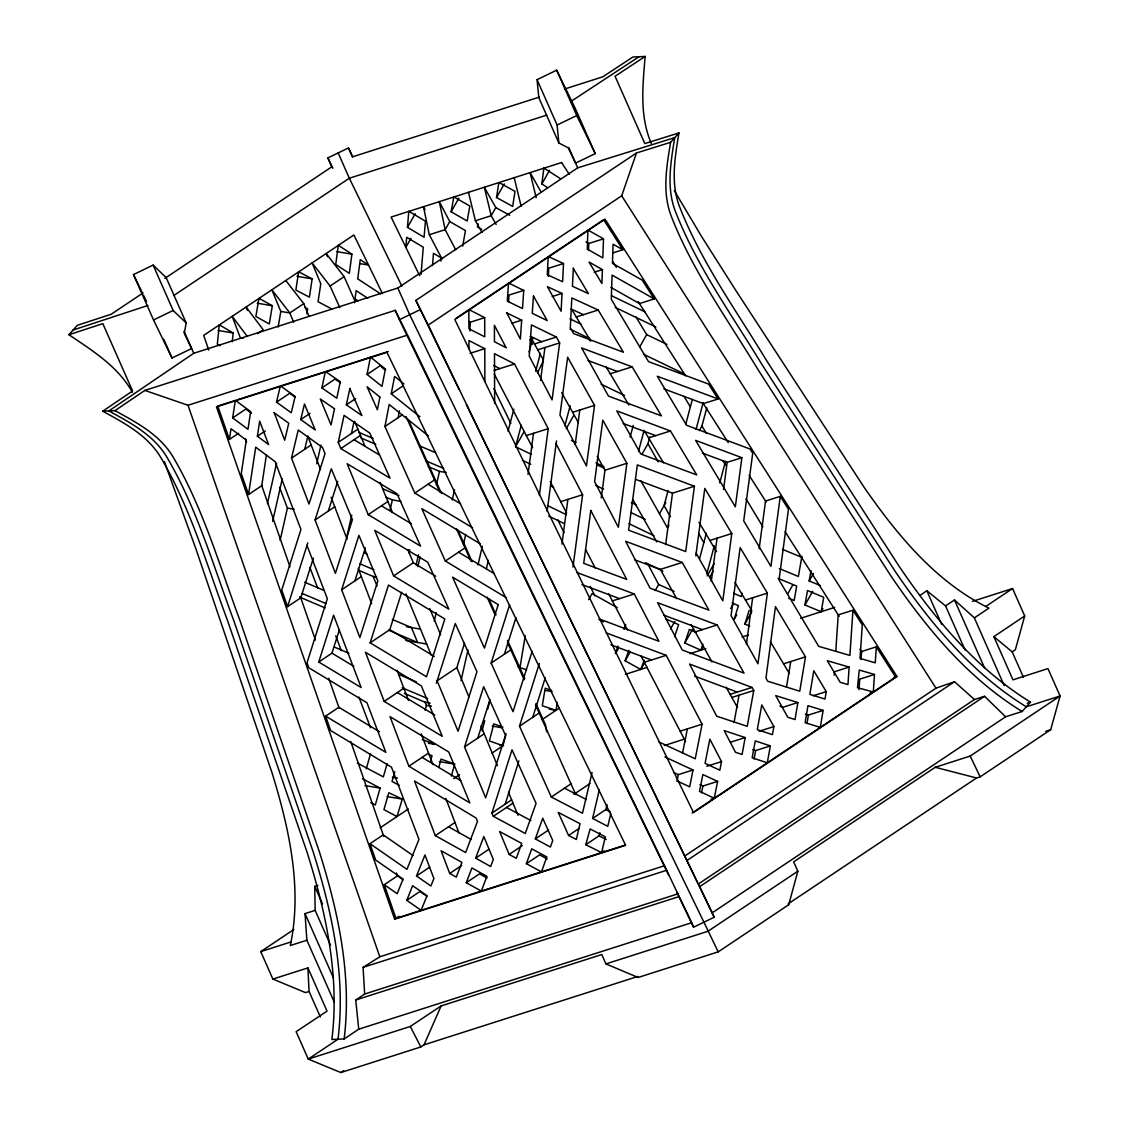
<?xml version="1.0" encoding="UTF-8"?>
<svg xmlns="http://www.w3.org/2000/svg" width="1129" height="1129" viewBox="0 0 1129 1129"><rect width="100%" height="100%" fill="white"/><g stroke="black" fill="none" stroke-linecap="round" stroke-linejoin="round"><path stroke-width="1.5" d="M588.534 250.426L588.773 243.483L585.965 241.902M602.406 269.619L601.912 283.577L589.056 262.069L602.406 269.619L594.221 272.202M588.068 230.104L603.507 238.826L602.83 257.906L587.278 249.128L587.884 230.217L548.398 256.593L563.526 263.537L562.609 281.742L547.283 274.7L548.2 256.735L510.181 282.137M548.384 276.464L548.793 268.194L563.526 263.537M562.016 293.413L561.113 311.251L547.41 286.71L562.016 293.413L552.194 296.518M573.363 268.053L572.431 286.258L588.392 293.611L573.349 268.434M834.176 675.241L834.402 671.741L849.135 667.084L847.964 684.597L840.202 682.325L827.289 660.705L849.135 667.084M835.77 651.405L838.212 614.882L852.945 610.239L862.288 624.859L860.03 658.39L875.243 662.836L876.316 646.846L861.582 651.504L861.06 659.491M852.945 610.239L849.911 655.441L818.694 646.338L779.038 579.967L788.465 509.207L780.266 496.365L765.533 501.022L759.154 548.849M859.028 689.636L859.734 679.136L874.467 674.479L873.296 691.978L870.022 693.023M508.572 301.655L509.024 295.064L523.757 290.421L522.487 308.542L507.26 301.133L508.53 283.238L469.043 309.628L484.694 317.658L484.75 336.809L468.916 328.751L468.86 309.741L456.215 318.18M506.441 312.761L521.683 320.17L520.37 339.039L506.766 312.916M564.415 89.092L602.801 76.814L632.875 57.014L645.139 56.45C642.782 85.437 639.367 115.864 651.292 143.383M408.98 211.349L425.421 221.185L424.095 237.245L407.47 227.366L408.769 211.419M421.032 274.53L423.276 247.195L406.666 237.259L405.847 247.35L410.984 238.275M432.506 265.484L433.494 253.291L442.526 258.682M440.945 261.039L441.227 257.553M219.252 324.997L217.332 344.105L220.099 345.728M232.278 341.748L233.167 332.999L219.435 324.884M547.763 187.753L541.835 183.942L543.853 168.221M338.277 245.473L335.75 264.468L349.313 273.345L351.909 254.18L338.446 245.36M354.52 302.798L356.143 290.633L367.814 298.296M528.019 474.363L533.495 433.324M540.551 380.388L544.926 347.549M539.337 495.363L548.228 428.667L514.542 363.961L494.488 353.659L494.629 403.49M559.659 342.906L552.053 399.92L529.233 356.101L531.434 324.912L556.371 337.035L559.659 342.906L537.743 349.821M547.113 511.395L556.498 440.945M561.932 544.15L567.887 499.399M575.183 444.657L579.798 410.01M572.982 567.054L582.62 494.742L556.117 443.824M594.531 405.367L586.445 465.995L559.942 415.077L567.647 357.23L594.531 405.367L572.615 412.283M601.277 497.889L604.961 470.214L597.227 456.356M626.877 463.299L618.353 527.285L594.616 481.674L602.801 420.171L626.877 463.299L604.961 470.214M665.644 544.644L672.503 493.175L694.42 486.246L685.712 551.559L628.627 530.207L637.335 464.894L694.42 486.246M695.803 555.905L704.806 488.405L731.775 533.537L722.8 600.84L696.17 553.154M711.284 581.449L717.042 538.194M723.534 489.45L727.147 462.34L741.88 457.682L735.332 506.836L695.619 440.381L741.88 457.682M746.438 644.306L752.648 597.763M767.367 593.12L757.954 663.796L731.07 615.658L740.144 547.565L767.367 593.12L745.45 600.035M780.266 496.365L770.924 566.405L743.715 520.864L752.718 453.223L750.023 449.003L686.587 425.28L657.29 376.239L718.086 398.974L703.367 403.632L663.923 388.884M344.133 1038.948C351.994 975.724 338.305 911.752 319.324 851.675L239.955 620.428C219.435 565.488 203.135 508.135 173.259 457.287C160.219 434.947 136.863 422.641 114.989 410.646L102.725 411.21C124.599 423.206 147.955 435.512 160.995 457.852C190.872 508.699 207.172 566.052 227.691 620.978L307.06 852.24C326.041 912.317 339.73 976.289 331.87 1039.499L344.133 1038.948L358.726 1029.196L691.64 922.732L693.601 927.191L714.22 917.228L698.47 883.922L974.44 699.528L984.573 696.297L1005.586 716.802L1022.14 711.496L1030.495 702.097C976.162 668.848 934.516 618.438 899.107 566.306L766.662 360.687C736.235 310.546 701.321 262.21 679.799 207.299C670.316 183.335 674.93 157.467 678.938 132.926L644.828 143.581L615.065 76.25L645.139 56.45M678.938 132.926L670.584 142.325C666.576 166.866 661.961 192.734 671.445 216.697C692.966 271.609 727.88 319.944 758.307 370.086L890.753 575.705C926.161 627.837 967.807 678.261 1022.14 711.496M298.592 271.99L295.869 290.04L309.402 297.167L312.14 278.877L298.79 271.849M306.905 313.777L307.638 308.894L304.774 307.384M238.656 433.282L229.399 439.463L231.022 428.738L246.334 440.169L241.267 473.601L248.549 494.53L261.759 485.682L266.373 455.241M235.509 400.372L250.652 411.676L247.985 429.26L232.659 417.913L235.312 400.442L217.77 406.045L229.399 439.463M248.549 494.53L255.718 447.169L275.109 461.648L300.949 529.487L281.756 590.001L287.556 606.682L300.766 597.848L313.382 558.079M257.384 436.231L259.67 421.103L268.603 444.558L257.384 436.231L265.315 430.925M499.046 182.545L514.993 191.351L512.693 206.438L496.534 197.504L498.82 182.616M519.806 668.65L525.267 635.655M549.273 709.181L556.004 710.324L557.331 702.323M259.105 298.366L272.343 305.761L269.281 323.967L255.888 316.473L258.908 298.493M786.461 687.279L790.752 661.538M797.864 702.534L795.042 719.54L787.83 717.296L775.736 695.633L797.864 702.534L783.145 707.191L779.984 706.204M805.485 656.88L799.755 691.216L767.692 681.224L765.956 678.12L775.468 606.668L805.485 656.88L783.568 663.81M806.981 723.548L808.392 715.052L823.126 710.395L820.289 727.401L805.132 722.673L807.955 705.681L823.126 710.395M826.245 691.64L825.003 699.077L809.846 694.363L813.783 670.767L826.245 691.64L813.162 695.774M278.171 327.043L280.796 311.421L271.877 289.828L289.828 312.959L293.667 322.217M801.915 556.23L798.372 576.467L779.349 568.579M804.963 604.989L807.489 590.538L823.718 597.269L821.192 611.72L804.963 604.989L812.682 591.384M820.529 585.641L809.168 580.941L810.961 570.639M454.013 196.954L469.833 206.042L467.166 221.002L451.134 211.772L453.787 197.025M462.678 246.15L465.458 230.584L449.751 221.566L439.294 201.654L445.151 229.681L455.65 249.664M478.004 223.74L477.44 226.915L481.716 229.37M734.062 722.447L739.029 695.182M745.182 737.562L742.092 754.482L735.487 752.281L724.197 730.618L745.182 737.562L730.449 742.219M753.763 690.525L747.229 726.314L716.703 716.209L689.565 664.078L752.027 687.434L753.763 690.525L731.846 697.454M754.101 759.013L755.64 750.559L770.373 745.902L767.283 762.809L752.168 757.813L755.245 740.892L770.373 745.902M773.887 726.582L772.419 734.64L757.291 729.644L761.793 704.933L773.887 726.582L759.154 731.239M186.214 322.965L184.253 333.309L191.648 348.522L172.003 358.006L153.53 319.959L133.476 274.573L153.107 265.089L166.146 277.579L186.214 322.965L173.16 310.475L153.107 265.089M370.594 357.173L385.412 369.056L381.997 386.4L367.066 374.447L370.397 357.244M472.585 527.822L414.823 493.077L384.933 426.508L389.18 404.492L428.272 435.836M419.833 416.7L391.241 393.795L394.6 376.423L403.97 383.945M398.142 417.659L399.454 410.885M676.948 781.367L678.289 774.635L693.008 769.978L689.678 786.814L677.88 781.339M682.551 753.071L687.349 728.897M606.188 632.889L666.223 655.342L702.083 724.239L695.238 758.787L658.87 741.922M701.546 792.784L702.887 786.038L717.621 781.395L714.276 798.231L711.002 799.261M721.53 761.609L719.836 770.204L705.06 763.345L709.845 739.17L721.53 761.609L706.81 766.266M388.277 351.528L325.575 371.568L340.323 381.729L336.781 398.212L321.85 387.91L325.364 371.639M338.248 442.342L344.077 415.373L369.776 433.084L390.013 478.16L340.831 448.566L338.248 442.342L357.921 429.175M349.835 388.686L361.901 415.557L346.349 404.817L349.919 388.334M351.472 433.494L354.012 421.696M267.418 503.619L276.577 463.243M272.639 521.344L282.292 478.738M280.119 540.297L287.415 508.092L279.54 487.276M316.699 463.765L320.918 445.151M346.758 537.108L351.74 515.134M390.084 509.913L392.356 499.907L385.935 497.183M408.924 552.956L409.686 549.625M416.135 564.966L418.464 554.706M417.871 566.673L420.073 556.964M436.401 484.976L439.491 471.357L428.371 466.644M452.207 500.034L454.521 489.817M434.27 621.232L436.203 612.68M463.384 544.785L465.712 534.525M478.019 565.022L482.295 546.21M461.027 680.688L467.999 649.923M486.387 568.804L488.307 560.379M592.076 772.462L582.493 813.219L551.319 797.032L519.495 726.173L539.352 663.584M610.803 813.529L607.797 826.343L592.598 818.454L599.301 789.905M592.598 818.454L605.821 809.606L606.993 804.582M601.616 852.607L605.327 836.829L590.128 828.954L585.768 844.718L601.616 852.607L604.255 850.843M323.698 372.175L280.542 385.977L295.149 396.448L291.254 412.777L276.478 402.15L280.331 386.047L237.175 399.835M291.522 458.106L298.239 430.036L322.457 447.409L325.025 453.618L309.021 504.056L291.522 458.106L311.181 444.953M300.737 419.579L304.463 404.013L315.231 429.994L300.737 419.579L309.981 413.383M304.731 449.271L307.892 436.048M482.069 730.929L484.708 720.683M487.643 709.322L489.76 701.109M503.435 744.025L506.074 733.779M508.036 431.095L513.864 409.206M529.078 352.05L532.69 338.474M531.265 454.295L515.544 446.731L521.273 425.238M535.668 371.173L540.41 353.363M543.458 360.673L537.503 372.824M564.796 425.873L570.145 405.805M630.123 437.121L633.242 425.421M638.449 451.515L643.869 431.165M642.175 453.929L647.961 443.739L649.768 436.951M668.058 490.649L664.078 505.609L670.428 516.856M685.74 424.264L692.373 399.313M696.043 429.401L703.113 402.855M699.373 430.572L701.942 426.028L706.81 407.781M699.599 558.573L706.345 533.255M719.752 482.887L725.524 461.211M706.796 573.955L714.304 545.759M425.054 710.254L426.381 705.357L425.083 702.224L404.394 693.432M430.657 760.805L432.04 755.71L428.907 754.539M438.758 767.579L441.058 759.083L454.62 764.164L451.374 776.046M293.865 929.506L260.757 951.62L272.879 979.055L307.921 967.906L327.029 1011.118L296.137 1031.666L308.259 1059.087L410.293 1026.473L441.129 1005.925L601.813 954.541L605.906 963.912L638.125 977.474L718.185 951.874L788.719 904.738L797.822 871.221L793.645 861.893L935.221 767.297L970.178 756.063L1060.075 696L1047.952 668.58L1012.967 679.841L993.859 636.629L1024.695 615.968L1012.572 588.534L972.422 601.376M585.768 844.718L598.991 835.883L599.866 832.722M1024.695 615.968L1015.352 649.754L1012.177 651.87L993.859 636.629M788.719 904.738L788.282 903.779L976.557 777.98L980.155 776.837L1050.69 729.701L1060.075 696L1026.317 706.796C971.984 673.547 930.338 623.137 894.93 571.006L762.484 365.387C732.058 315.245 697.143 266.91 675.622 211.998C666.138 188.035 670.753 162.167 674.761 137.625L577.695 167.854L397.845 288.008L193.751 353.278L108.864 410.928C130.738 422.923 154.08 435.229 167.12 457.57C197.01 508.417 213.296 565.77 233.83 620.71L313.199 851.958C332.166 912.034 345.855 976.006 338.008 1039.216L308.259 1059.087L340.803 1072.55L420.849 1046.95L424.024 1044.833L637.702 976.5L638.125 977.474M366.262 768.778L370.524 753.918M362.494 778.742L380.134 788.113L375.28 805.019L370.806 802.648M387.148 763.656L383.352 776.879L357.328 763.049M394.811 771.77L392.031 781.48L399.271 785.332M402.277 799.134L396.985 816.563L383.945 809.634L388.799 792.727L402.277 799.134L387.12 796.566M742.317 593.318L741.287 596.564L733.525 593.219M749.727 626.087L744.886 624.012L749.176 610.309M287.556 606.682L307.808 542.837M315.076 519.947L331.305 468.775L352.417 519.693L335.412 573.32L315.076 519.947L334.734 506.794M328.285 511.098L337.712 481.391M318.745 662.017L333.591 615.192L361.153 687.533L318.745 662.017L331.954 653.169L339.392 629.756M341.664 589.761L358.923 535.358L377.834 580.969L359.883 637.575L341.664 589.761L361.322 576.594M354.887 580.913L365.373 547.833M370.143 642.838L388.475 585.062L444.812 618.96L426.494 676.737L370.143 642.838L389.815 629.672L401.684 592.259M436.358 683.243L455.297 623.533L476.946 671.727L458.064 731.253L437.135 680.801L456.793 667.648L464.583 643.107M464.555 746.932L483.664 686.686L505.51 735.318L485.668 797.85L464.555 746.932L484.214 733.779M532.126 651.419L513.003 711.693L491.157 663.062L509.616 604.904M477.779 738.084L489.986 699.599M504.381 654.227L515.981 617.662M491.948 813.007L512.001 749.797L536.077 803.411L525.253 833.498L493.317 816.295L491.948 813.007L511.62 799.84M505.171 804.158L518.888 760.918M532.719 717.338L545.251 677.795M674.592 636.728L678.642 624.662L665.898 618.96M702.591 647.171L700.869 650.191L684.795 643.008L689.353 629.446L695.789 632.311M700.869 650.191L702.901 644.165M714.22 917.228L428.216 325.081L621.698 195.811L636.474 152.98L670.584 142.325M615.319 653.508L618.015 646.042M623.998 629.361L625.748 624.478M644.151 663.372L640.722 669.426L625.141 660.775L628.895 650.304M526.368 863.713L531.731 848.825L546.831 856.953L541.468 871.842L526.368 863.713L539.577 854.879L547.128 858.943M535.301 838.903L542.739 818.229L552.744 840.512L550.402 847.032L535.301 838.903L548.511 830.055M466.291 882.709L471.908 867.947L486.909 876.33L481.307 891.091L466.291 882.709L479.515 873.86L487.022 878.052M475.634 858.139L483.819 836.575L493.317 859.479L490.649 866.507L475.634 858.139L488.843 849.29M640.722 669.426L644.264 660.225M406.765 900.335L412.621 885.715L427.016 895.706L421.145 910.327L406.765 900.335L419.974 891.487L427.171 896.482M416.516 875.991L424.941 854.992L433.903 878.531L430.911 885.983L416.516 875.991L429.74 867.157M424.024 1044.833L441.129 1005.925M407.47 227.366L415.19 213.762M451.134 211.772L458.854 198.168M449.751 221.566L445.151 229.681L429.316 234.733L423.46 206.72L425.068 209.782M496.534 197.504L504.254 183.9M496.125 224.445L491.2 215.71L484.313 187.259L495.8 207.595L491.2 215.71L475.394 220.776L468.507 192.311M541.835 183.942L549.555 170.338M515.544 446.731L524.124 431.603M566.264 428.639L573.687 415.528M639.804 346.716L646.663 334.607L636.022 317.023M588.618 599.654L592.048 593.6L617.365 607.684M659.477 513.723L665.785 502.588M668.947 525.084L667.408 527.793L640.736 480.545M615.644 653.493L618.212 648.963M655.201 590.538L658.63 584.497L648.159 564.556M625.141 660.775L630.292 651.687M670.485 629.036L674.761 621.472M707.191 575.903L714.05 563.808M709.704 577.328L713.133 571.274M684.795 643.008L692.514 629.403M730.731 608.503L733.3 603.973M736.701 614.839L734.132 619.384L738.437 605.68L732.142 602.971M744.886 624.012L751.745 611.904M787.619 594.066L792.756 584.991M809.168 580.941L813.459 573.377M821.192 611.72L822.9 608.686M132.403 392.257C118.108 366.544 92.606 350.71 68.925 334.734L77.28 325.335L111.178 314.243L143.115 292.905M920.022 595.505L926.81 590.721L945.566 605.906L965.239 650.417M102.725 411.21L132.587 390.973L102.824 323.642L68.925 334.734M114.989 410.646L144.851 390.408L395.235 310.334L399.101 318.053M285.806 280.528L303.757 303.63L289.828 312.959L280.796 311.421M232.659 417.913L245.882 409.065L251.457 413.2M276.478 402.15L289.687 393.301L295.064 397.168M321.85 387.91L335.059 379.062L340.492 382.816M367.066 374.447L380.29 365.598L385.709 369.945M346.349 404.817L355.607 398.636M391.241 393.795L403.138 385.836M340.831 448.566L360.504 435.413M384.933 426.508L402.009 415.077M368.237 514.641L420.538 546.097L397.013 493.74L347.125 463.723L368.237 514.641L387.896 501.488M414.823 493.077L434.482 479.924M393.64 575.917L448.834 609.124L427.764 562.228L374.729 530.32L393.64 575.917L413.313 562.764L435.681 576.227M480.333 543.868L421.823 508.671L445.334 561.028L465.007 547.875M413.059 855.57L383.197 834.853L369.987 843.688L406.948 869.344L418.972 839.341L391.467 767.127L330.628 730.519L325.618 716.125L338.841 707.29L379.485 731.747M384.185 701.391L442.258 736.32L421.329 685.867L365.471 652.266L384.185 701.391L403.843 688.224M491.157 663.062L510.816 649.909M408.881 766.224L469.862 802.917L448.749 751.999L389.999 716.647L408.881 766.224L428.54 753.071M519.495 726.173L539.168 713.02M435.314 835.629L465.642 852.55L477.511 821.347L476.156 818.073L414.498 780.986L435.314 835.629L454.987 822.476M625.367 845.014L395.969 918.385L384.255 884.713L397.464 875.864L403.222 879.858M493.317 816.295L512.975 803.142M551.319 797.032L570.978 783.865M449.723 873.465L456.299 877.12L461.902 862.373L441.072 850.744L449.723 873.465L461.62 865.506M509.137 854.441L516.32 858.308L521.683 843.405L499.639 831.537L509.137 854.441L522.346 845.593M568.579 835.46L576.326 839.482L580.024 823.704L558.206 812.372L568.579 835.46L579.149 828.39M712.258 912.782L1005.586 716.802M164.89 278.355L331.799 166.838L327.862 157.905L348.48 147.955L352.742 156.86M173.866 295.459L349.327 178.227L546.746 115.102M257.652 333.577L263.226 329.837L246.136 307.032L247.378 310.306M339.801 307.61L330.105 286.032L344.119 276.676L326.168 253.559L327.481 256.749M459.164 389.632L415.853 300.385L636.474 152.98M589.479 229.159L603.648 219.689L622.841 249.763L613.019 252.868M380.247 827.74L408.345 808.971M453.745 778.643L459.602 774.734M491.807 753.212L503.52 745.38M542.061 719.639L559.165 708.208M573.927 794.266L589.987 783.54M358.726 1029.196L355.72 999.998L364.653 994.028L677.852 893.872L691.64 922.732M945.566 605.906L954.485 599.951L974.369 617.873L1004.175 685.515M985.659 606.513L1012.572 588.534M974.369 617.873L988.962 608.122C936.082 582.282 897.259 534.991 864.292 487.573L735.219 289.532L701.448 236.271L674.295 190.618M692.091 813.049L895.607 677.075L876.316 646.846M897.019 676.553L693.488 812.541L454.818 319.549L605.045 219.181L897.019 676.553L893.787 677.598M340.803 1072.55L343.682 1070.617M685.134 855.768L935.983 688.168L954.527 681.718L974.44 699.528M687.152 860.369L954.527 681.718M699.67 886.646L984.573 696.297M797.822 871.221L707.925 931.284L605.906 963.912M394.642 919.175L625.635 845.311L386.951 352.319L216.458 406.849L394.642 919.175L399.003 916.282M570.837 101.525L639 56.732M364.653 994.028L363.072 967.37L379.81 956.771L664.515 865.717L677.852 893.872M537.065 79.665L556.696 70.181L575.169 108.229L595.237 153.615L575.592 163.098L568.197 147.871L558.855 142.988L538.801 97.616L537.065 79.665L557.119 125.037L558.855 142.988M153.53 319.959L173.16 310.475M557.119 125.037L576.75 115.553L556.696 70.181M668.763 875.398L399.384 319.705L420.002 309.741M73.103 330.035L147.941 305.465M539.366 97.094L352.417 156.875L348.48 147.955M561.593 162.548L391.1 217.064L419.607 275.617M144.851 390.408L188.007 405.269L407.597 335.045L664.515 865.717M625.438 674.323L647.185 667.366M689.791 653.733L705.78 648.625M742.021 637.038L748.358 635.006M800.616 618.297L834.656 607.402M664.416 745.507L684.527 739.072M334.396 1002.383L306.89 940.231L305.028 913.601L315.146 910.369L314.737 886.321L317.898 885.404M1027.192 703.155L1030.495 702.097M260.757 951.62L291.296 941.854M306.89 940.231L290.322 945.523C302.473 888.1 289.151 828.559 272.258 773.492L196.248 549.837L164.382 461.606M1045.694 731.31L1050.69 729.701M363.072 967.37L666.533 870.332M307.921 967.906L309.064 991.445L305.451 992.603L272.879 979.055M355.72 999.998L679.051 896.595M588.773 243.483L603.507 238.826M484.694 317.658L469.96 322.315L469.989 331.023M511.86 323.275L521.683 320.17M576.284 316.953L598.201 310.023L623.42 352.234L573.588 333.605L570.3 327.706L571.824 297.929L598.201 310.023M470.045 353.321L484.778 348.678L484.863 381.602M622.841 249.763L613.075 244.245L612.454 263.339L642.246 280.161L654.213 298.917L639.494 303.574L610.902 287.401M534.469 343.95L556.371 337.035M494.065 370.425L514.542 363.961M610.239 373.755L632.155 366.84L661.453 415.881L608.46 396.067L581.59 347.93L632.155 366.84M526.312 435.582L548.228 428.667M648.568 437.897L670.485 430.982L696.734 474.914L640.806 453.999L616.744 410.885L670.485 430.982M560.704 501.657L582.62 494.742M709.859 540.466L731.775 533.537M634.456 559.702L660.338 569.383L682.255 562.468L708.885 610.154L650.036 588.153L625.649 541.299L682.255 562.468M612.355 600.896L634.272 593.981L658.884 641.272L599.513 619.059M695.238 631.901L717.155 624.972L744.025 673.11L682.241 649.994L657.614 602.703L717.155 624.972M644.306 662.271L666.223 655.342M730.11 694.363L752.027 687.434M680.166 731.155L702.083 724.239M336.767 251.612L351.909 254.18M360.123 263.636L368.534 265.075L360.264 259.656L357.71 278.863L380.614 293.865M296.998 276.309L312.14 278.877M257.2 303.179L272.343 305.761M218.01 330.43L233.167 332.999M243.257 338.135L240.251 337.627L232.193 316.346L247.265 336.484M439.491 471.357L446.223 472.501M392.356 499.907L400.964 501.375M287.415 508.092L294.147 509.235M376.55 577.018L373.106 576.439L377.072 586.036M406.412 626.722L420.496 629.121M405.847 640.496L426.649 644.024M545.448 690.454L552.18 691.583M425.083 702.224L430.135 703.071M426.381 705.357L431.433 706.204M492.258 726.088L502.349 727.81M499.639 745.168L502.998 745.733L489.379 740.949L493.782 723.872L502.857 727.062M428.385 743.263L435.117 744.406L422.232 739.58M439.463 761.595L454.62 764.164M392.398 777.232L397.436 778.079M364.977 785.544L380.134 788.113M935.221 767.297L976.557 777.98M873.296 691.978L857.476 687.702L859.254 670.033L874.467 674.479M805.358 714.107L808.392 715.052M518.183 666.999L526.453 669.723M551.305 690.228L545.208 688.224L542.301 705.808L556.004 710.324M752.62 749.557L755.64 750.559M588.068 360.518L617.422 371.497M623.067 423.417L655.751 435.639M702.365 453.068L727.147 462.34M635.542 479.345L672.503 493.175M576.99 572.558L634.272 593.981M581.901 584.554L619.553 598.624M663.81 615.178L702.421 629.629M610.93 644.828L651.489 659.999M694.561 676.102L737.293 692.091M782.439 549.315L801.463 557.204M778.05 578.344L796.693 586.078L794.181 600.515L788.663 598.229M419.565 445.87L435.667 452.715M358.951 432.421L373.092 438.419M426.254 461.013L443.711 468.436M360.857 437.953L375.802 444.304M382.971 488.885L399.017 495.716M363.736 552.631L366.953 554M359.643 563.696L373.84 569.722M358.909 570.413L375.251 577.356M304.632 582.197L323.797 590.34M392.299 619.44L411.464 627.583L417.617 642.5L388.658 630.194M302.163 593.445L326.14 603.634M299.637 597.086L325.194 607.952M334.41 647.086L348.875 653.225M398.749 674.422L416.573 681.987M402.22 687.787L427.693 698.597M658.63 584.497L674.098 591.398M571.062 308.979L583.467 314.681M664.925 756.952L693.008 769.978M717.621 781.395L702.845 774.536L699.5 791.373L714.276 798.231M673.604 772.462L678.289 774.635M699.924 784.669L702.887 786.038M611.523 295.727L644.814 311.773M615.136 307.37L655.878 326.987M646.663 334.607L666.929 344.373M569.99 318.858L580.913 324.122M643.474 354.252L684.005 373.784M569.99 329.089L589.931 338.7M601.094 384.185L624.52 395.46M571.373 440.366L575.988 442.582M595.999 462.876L603.902 466.686M596.747 464.668L604.001 468.154M596.013 485.484L603.535 489.111M631.294 502.49L635.923 504.719M522.854 460.491L530.701 464.259M630.942 512.552L645.153 519.396M550.458 485.837L553.619 487.361M629.008 523.687L653.973 535.711M547.367 505.524L566.363 514.683M548.694 516.066L564.302 523.588M645.506 562.708L662.85 571.062M508.727 283.111L523.757 290.421M530.743 336.386L541.652 341.678M598.991 835.883L606.188 839.468M484.778 348.678L468.944 340.549L468.972 348.889M493.641 365.443L499.808 368.604M564.528 788.183L586.36 799.515M605.821 809.606L610.366 811.977M332.166 309.163L318.068 301.739L320.777 283.831L312.14 262.93L330.105 286.032M506.54 807.447L530.856 820.557M495.8 207.595L509.673 215.258M598.991 619.355L603.465 621.839M448.538 826.795L471.273 839.482M654.213 298.917L612.087 275.095L611.297 299.284L648.554 361.647L708.589 384.086L718.086 398.974M354.054 439.717L379.386 454.959M428.046 484.242L460.618 503.844M381.447 505.792L411.337 523.771M458.557 552.18L494.333 573.701M445.334 561.028L506.441 597.791M389.815 629.672L434.228 656.401M331.954 653.169L353.899 666.364M397.394 692.543L434.721 714.996M422.091 757.376L460.773 780.647M325.618 716.125L385.85 752.366L366.967 702.788L308.81 667.803L307.046 662.723L327.339 598.751L307.003 545.378M544.051 168.15L560.224 178.523M355.141 298.973L358.062 300.893M384.255 884.713L397.182 893.688L403.053 879.068L375.689 860.072L369.987 843.688M273.966 412.621L288.756 423.234L284.706 440.239L274.276 412.847M381.856 366.727L384.17 369.211M561.565 162.491L569.214 174.332M621.698 195.811L935.983 688.168M612.61 261.462L616.406 267.404M638.21 301.57L685.599 375.816M702.661 402.545L728.261 442.639M749.12 475.309L766.182 502.038M785.135 531.745L839.172 616.392M860.03 649.048L861.921 652.026M684.005 396.364L690.256 406.708M701.942 426.028L706.486 433.536M722.842 460.576L725.566 465.092M745.944 498.792L762.908 526.834M571.824 309.487L590.707 341.071M605.878 366.459L628.881 404.972M644.052 430.347L663.443 462.791M699.063 522.417L716.562 551.686M734.923 582.409L751.759 610.577M770.331 641.653L789.369 673.533M541.13 192.142L530.108 172.61L536.19 197.716M587.997 337.543L589.705 340.563M647.961 443.739L658.179 461.832M698.639 533.481L703.79 542.612M475.394 220.776L481.97 232.419M632.593 499.173L656.753 541.962M530.291 336.47L543.345 359.855M561.692 392.723L578.401 422.655M660.338 569.383L676.652 598.61M691.103 624.492L712.032 661.975M726.116 687.194L737.477 707.53M530.023 339.73L532.451 344.359M429.316 234.733L441.876 258.64M494.234 373.953L532.62 447.719M550.26 481.603L566.645 513.06M585.626 549.541L595.209 567.943M608.573 593.614L627.442 629.883M641.046 656.005L685.599 741.612M410.293 1026.473L420.849 1046.95M415.853 300.385L428.216 325.081M400.64 321.144L406.821 333.507M718.185 951.874L703.621 921.56M576.75 115.553L595.237 153.615M493.909 388.63L510.858 423.446M557.881 519.961L564.048 532.62M590.255 586.417L594.884 595.914M401.853 286.074L349.327 178.227L338.178 152.937M382.406 293.526L353.885 234.973L203.672 335.398L208.738 350.089M133.476 274.573L141.944 292.016M143.482 295.191L146.558 301.528M466.446 404.634L697.51 882.356M970.178 756.063L980.155 776.837M676.892 892.305L693.601 927.191M703.917 922.21L409.7 314.723L397.845 288.008M327.862 157.905L332.843 168.306M354.816 300.695L344.119 276.676M408.19 419.409L441.51 493.542M457.951 530.108L472.134 561.649M488.928 599.005L496.068 614.91M507.514 640.369L524.731 678.67M535.922 703.565L545.505 724.889L546.662 731.747M406.017 416.516L440.084 492.385M456.455 528.824L470.92 561.057M487.107 597.1L494.897 614.444M507.457 642.429L524.209 679.714M535.555 704.976L575.804 794.618M395.235 310.334L399.384 319.705M1012.177 651.87L1023.467 677.414M954.485 599.951L984.643 668.156M926.81 590.721L941.671 624.323M568.677 147.447L577.695 167.854M184.027 331.305L193.751 353.278M163.705 339.222L172.003 358.006M314.737 886.321L322.527 903.92M315.146 910.369L330.585 945.269M305.028 913.601L333.464 977.94M309.064 991.445L320.354 1016.975M354.633 421.272L364.893 446.011M379.979 482.393L392.44 512.453M407.908 549.738L413.313 562.764M456.793 667.648L468.944 696.946M480.968 725.933L497.409 765.603M508.473 792.262L518.042 815.336M303.757 303.63L308.866 315.993M429.796 608.616L440.592 634.724M405.946 593.91L431.32 655.328M308.09 436.824L320.551 469.565M331.107 497.254L347.055 539.14M358.203 568.381L371.653 603.69M396.985 670.217L408.5 700.432M421.23 733.878L432.915 764.545M445.8 798.358L459.009 833.061M309.882 567.464L317.828 588.463M335.75 635.853L341.339 650.614M358.937 697.115L370.524 727.753M245.43 438.729L246.588 442.06M261.632 485.315L289.984 566.829M300.399 596.775L315.443 640.03M328.751 678.289L339.166 708.236M350.738 741.513L383.719 836.335M396.448 872.929L397.606 876.259M188.007 405.269L379.81 956.771M514.203 177.705L521.104 206.155M469.495 321.426L470.186 324.813M533.467 296.01L532.253 313.297L547.184 320.565L533.467 296.01M590.777 510.421L583.721 563.343L626.694 579.417L590.777 510.421M379.894 397.041L377.396 409.742L367.08 386.767L379.894 397.041M334.509 408.783L331.037 424.927L320.269 398.96L334.509 408.783M498.228 604.608L484.44 648.102L452.574 577.145L498.228 604.608M506.06 347.647L494.46 341.748L494.403 325.279L506.06 347.647"/></g></svg>
